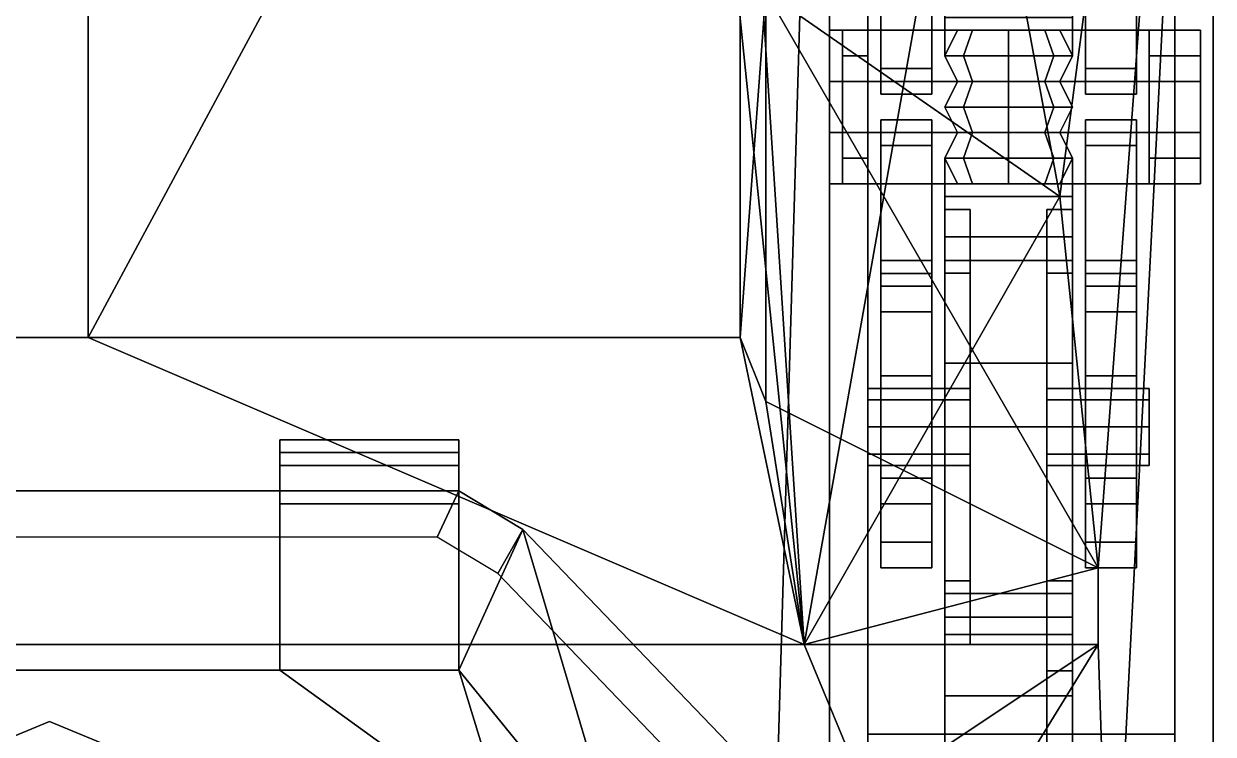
# Model space of a CAD drawing. Header units: millimetres. Extents: x -0.9 to 1.2, y -2.1 to 13.
# Drawn here: x 0 to 0.93, y 0.46 to 1.015 of the extents above; entities that cross this region are included whole.
import ezdxf

# ---------------------------------------------------------------- set-up
doc = ezdxf.new("R2010")
doc.units = ezdxf.units.MM
for name, color, linetype in [('back_35', 2, 'Continuous'), ('back_h39', 2, 'Continuous'), ('fenders', 6, 'Continuous'), ('suspension', 5, 'Continuous'), ('tracks', 3, 'Continuous'), ('turret', 2, 'Continuous'), ('wheels', 2, 'Continuous')]:
    doc.layers.add(name, color=color, linetype=linetype)

msp = doc.modelspace()

# ---------------------------------------------------------------- linework, layer by layer
for points in [[(0.63, 1.81, 0.35), (0.53, -1.58, 0.35), (-0.53, -1.58, 0.35), (-0.63, 1.81, 0.35)], [(0.53, -1.58, 0.35), (0.63, 1.81, 0.35), (0.63, 1.81, 0.35), (0.63, -1.58, 0.35)], [(0.63, -1.66, 0.89), (0.63, -1.58, 0.35), (0.63, 1.81, 0.35), (0.63, 1.77, 0.89)], [(-0.05, 0.77, 1.34), (-0.6, 0.53, 1.34), (0.61, 0.53, 1.34), (0.05, 0.77, 1.34)], [(0.84, 0.59, 0.89), (0.61, 0.53, 1.34), (0.84, 0.53, 0.89), (0.84, 0.59, 0.89)], [(0.61, 0.53, 1.34), (-0.6, 0.53, 1.34), (-0.64, 0.44, 1.34), (0.66, 0.41, 1.34)], [(0.84, 0.53, 0.89), (0.61, 0.53, 1.34), (0.66, 0.41, 1.34), (0.84, 0.53, 0.89)], [(0.84, 0.53, 0.89), (0.66, 0.41, 1.34), (0.68, 0.27, 1.34), (0.84, 0.53, 0.89)], [(0.84, 0.53, 0.89), (0.68, 0.27, 1.34), (0.85, 0.23, 0.89), (0.84, 0.53, 0.89)]]:
    msp.add_3dface(points)
at = {"layer": 'back_35'}
for points in [[(0.5, 1.60556, 1.12), (0.61, 0.53, 1.34), (0.61, 0.53, 1.34), (0.54, 1.61741, 1.1)], [(0.61, 0.53, 1.34), (0.74, 1.26, 0.89), (0.54, 1.61741, 1.1)], [(0.05, 1.57, 1.18), (0.05, 0.77, 1.34), (0.05, 0.77, 1.34), (0.5, 1.60556, 1.12)], [(0.05, 0.77, 1.34), (0.61, 0.53, 1.34), (0.61, 0.53, 1.34), (0.5, 1.60556, 1.12)], [(-0.05, 1.57, 1.18), (-0.05, 0.77, 1.34), (0.05, 0.77, 1.34), (0.05, 1.57, 1.18)], [(0.61, 0.53, 1.34), (0.81, 0.88, 0.89), (0.74, 1.26, 0.89)], [(0.61, 0.53, 1.34), (0.84, 0.59, 0.89), (0.81, 0.88, 0.89)]]:
    msp.add_3dface(points, dxfattribs=at)
at = {"layer": 'back_h39', "extrusion": (-1, 0, 0)}
msp.add_line((0.05, 0.77, 1.34), (-0.05, 0.77, 1.34), dxfattribs=at)
at = {"layer": 'back_h39'}
for points in [[(-0.56, 1.6, 1.28), (-0.56, 0.77, 1.34), (0.56, 0.77, 1.34), (0.56, 1.6, 1.28)], [(0.58, 1.04, 1.26), (0.56, 1.6, 1.28), (0.56, 0.77, 1.34)], [(0.74, 1.26, 0.89), (0.58, 1.04, 1.26), (0.81, 0.88, 0.89)], [(0.58, 0.72, 1.34), (0.58, 1.04, 1.26), (0.56, 0.77, 1.34)], [(0.58, 0.72, 1.34), (0.84, 0.59, 0.89), (0.58, 1.04, 1.26)], [(0.58, 1.04, 1.26), (0.84, 0.59, 0.89), (0.81, 0.88, 0.89)], [(0.61, 0.53, 1.34), (0.56, 0.77, 1.34), (0.05, 0.77, 1.34)], [(0.61, 0.53, 1.34), (0.58, 0.72, 1.34), (0.56, 0.77, 1.34)], [(0.61, 0.53, 1.34), (0.84, 0.59, 0.89), (0.58, 0.72, 1.34)]]:
    msp.add_3dface(points, dxfattribs=at)
at = {"layer": 'fenders'}
for points in [[(0.93, 1.79, 0.89), (0.93, 1.79, 0.89), (0.74, 1.26, 0.89), (0.81, 0.88, 0.89)], [(0.93, 1.79, 0.89), (0.93, 1.79, 0.89), (0.81, 0.88, 0.89), (0.84, 0.59, 0.89)], [(0.85, 0.23, 0.89), (0.93, 1.79, 0.89), (0.84, 0.59, 0.89), (0.84, 0.53, 0.89)], [(0.93, -1.83, 0.89), (0.93, 1.79, 0.89), (0.85, 0.23, 0.89), (0.85, 0.06, 0.89)], [(0.93, -1.79, 0.84), (0.93, 1.78, 0.84), (0.93, 1.79, 0.89), (0.93, -1.83, 0.89)]]:
    msp.add_3dface(points, dxfattribs=at)
at = {"layer": 'suspension'}
for points in [[(0.67, 1.17, 0.26), (0.67, 1.17, 0.16), (0.67, 0.96, 0.32), (0.67, 1.07, 0.36)], [(0.67, 1.17, 0.16), (0.67, 0.98, 0.16), (0.67, 0.96, 0.27), (0.67, 0.96, 0.32)], [(0.71, 1.17, 0.16), (0.71, 0.98, 0.16), (0.67, 0.98, 0.16), (0.67, 1.17, 0.16)], [(0.71, 0.96, 0.32), (0.71, 1.17, 0.16), (0.71, 1.17, 0.26), (0.71, 1.07, 0.36)], [(0.71, 0.96, 0.27), (0.71, 0.98, 0.16), (0.71, 1.17, 0.16), (0.71, 0.96, 0.32)], [(0.83, 1.17, 0.16), (0.83, 0.98, 0.16), (0.83, 0.96, 0.27), (0.83, 0.96, 0.32)], [(0.83, 1.17, 0.26), (0.83, 1.17, 0.16), (0.83, 0.96, 0.32), (0.83, 1.07, 0.36)], [(0.87, 1.17, 0.16), (0.87, 0.98, 0.16), (0.83, 0.98, 0.16), (0.83, 1.17, 0.16)], [(0.87, 0.96, 0.27), (0.87, 0.98, 0.16), (0.87, 1.17, 0.16), (0.87, 0.96, 0.32)], [(0.87, 0.96, 0.32), (0.87, 1.17, 0.16), (0.87, 1.17, 0.26), (0.87, 1.07, 0.36)], [(0.67, 1.07, 0.36), (0.67, 0.96, 0.32), (0.71, 0.96, 0.32), (0.71, 1.07, 0.36)], [(0.83, 1.07, 0.36), (0.83, 0.96, 0.32), (0.87, 0.96, 0.32), (0.87, 1.07, 0.36)], [(0.82, 1.02, 0.46), (0.82, 1.01, 0.46), (0.72, 1.01, 0.46), (0.72, 1.02, 0.46)], [(0.72, 1.02, 0.61), (0.72, 1.01, 0.61), (0.82, 1.01, 0.61), (0.82, 1.02, 0.61)], [(0.72, 1.01, 0.46), (0.72, 1.01, 0.61), (0.72, 1.02, 0.61), (0.72, 1.02, 0.46)], [(0.82, 1.02, 0.61), (0.82, 1.01, 0.61), (0.82, 1.01, 0.46), (0.82, 1.02, 0.46)], [(0.92, 1.01, 0.44), (0.92, 1.01, 0.36), (0.63, 1.01, 0.36), (0.63, 1.01, 0.44)], [(0.63, 0.89, 0.36), (0.63, 1.01, 0.36), (0.92, 1.01, 0.36), (0.92, 0.89, 0.36)], [(0.92, 0.97, 0.45), (0.92, 1.01, 0.44), (0.63, 1.01, 0.44), (0.63, 0.97, 0.45)], [(0.64, 1.01, 0.36), (0.64, 1.01, 0.26), (0.64, 0.89, 0.26), (0.64, 0.89, 0.36)], [(0.64, 1.01, 0.26), (0.64, 0.99, 0.23), (0.64, 0.91, 0.23), (0.64, 0.89, 0.26)], [(0.66, 1.01, 0.36), (0.66, 1.01, 0.26), (0.64, 1.01, 0.26), (0.64, 1.01, 0.36)], [(0.66, 1.01, 0.26), (0.66, 0.99, 0.23), (0.64, 0.99, 0.23), (0.64, 1.01, 0.26)], [(0.66, 0.89, 0.26), (0.66, 1.01, 0.26), (0.66, 1.01, 0.36), (0.66, 0.89, 0.36)], [(0.66, 0.91, 0.23), (0.66, 0.99, 0.23), (0.66, 1.01, 0.26), (0.66, 0.89, 0.26)], [(0.82, 1.01, 0.46), (0.82, 1.01, 0.61), (0.72, 1.01, 0.61), (0.72, 1.01, 0.46)], [(0.72, 0.99, 0.53), (0.73464, 0.99, 0.56536), (0.74172, 1.01, 0.55828), (0.73, 1.01, 0.53)], [(0.73464, 0.99, 0.49464), (0.72, 0.99, 0.53), (0.73, 1.01, 0.53), (0.74172, 1.01, 0.50172)], [(0.73464, 0.99, 0.56536), (0.77, 0.99, 0.58), (0.77, 1.01, 0.57), (0.74172, 1.01, 0.55828)], [(0.77, 0.99, 0.48), (0.73464, 0.99, 0.49464), (0.74172, 1.01, 0.50172), (0.77, 1.01, 0.49)], [(0.77, 0.99, 0.58), (0.80536, 0.99, 0.56536), (0.79828, 1.01, 0.55828), (0.77, 1.01, 0.57)], [(0.80536, 0.99, 0.49464), (0.77, 0.99, 0.48), (0.77, 1.01, 0.49), (0.79828, 1.01, 0.50172)], [(0.80536, 0.99, 0.56536), (0.82, 0.99, 0.53), (0.81, 1.01, 0.53), (0.79828, 1.01, 0.55828)], [(0.82, 0.99, 0.53), (0.80536, 0.99, 0.49464), (0.79828, 1.01, 0.50172), (0.81, 1.01, 0.53)], [(0.88, 1.01, 0.26), (0.88, 0.99, 0.23), (0.88, 0.91, 0.23), (0.88, 0.89, 0.26)], [(0.92, 1.01, 0.26), (0.92, 0.99, 0.23), (0.88, 0.99, 0.23), (0.88, 1.01, 0.26)], [(0.88, 1.01, 0.36), (0.88, 1.01, 0.26), (0.88, 0.89, 0.26), (0.88, 0.89, 0.36)], [(0.92, 1.01, 0.36), (0.92, 1.01, 0.26), (0.88, 1.01, 0.26), (0.88, 1.01, 0.36)], [(0.92, 0.89, 0.36), (0.92, 1.01, 0.36), (0.92, 1.01, 0.44), (0.92, 0.89, 0.44)], [(0.92, 0.91, 0.23), (0.92, 0.99, 0.23), (0.92, 1.01, 0.26), (0.92, 0.89, 0.26)], [(0.92, 0.89, 0.26), (0.92, 1.01, 0.26), (0.92, 1.01, 0.36), (0.92, 0.89, 0.36)], [(0.92, 0.89, 0.44), (0.92, 1.01, 0.44), (0.92, 0.97, 0.45), (0.92, 0.93, 0.45)], [(0.64, 0.99, 0.23), (0.64, 0.97, 0.22), (0.64, 0.93, 0.22), (0.64, 0.91, 0.23)], [(0.66, 0.99, 0.23), (0.66, 0.97, 0.22), (0.64, 0.97, 0.22), (0.64, 0.99, 0.23)], [(0.66, 0.93, 0.22), (0.66, 0.97, 0.22), (0.66, 0.99, 0.23), (0.66, 0.91, 0.23)], [(0.72, 0.99, 0.53), (0.73464, 0.99, 0.49464), (0.74172, 0.97, 0.50172), (0.73, 0.97, 0.53)], [(0.73464, 0.99, 0.56536), (0.72, 0.99, 0.53), (0.73, 0.97, 0.53), (0.74172, 0.97, 0.55828)], [(0.73464, 0.99, 0.49464), (0.77, 0.99, 0.48), (0.77, 0.97, 0.49), (0.74172, 0.97, 0.50172)], [(0.77, 0.99, 0.58), (0.73464, 0.99, 0.56536), (0.74172, 0.97, 0.55828), (0.77, 0.97, 0.57)], [(0.77, 0.99, 0.48), (0.80536, 0.99, 0.49464), (0.79828, 0.97, 0.50172), (0.77, 0.97, 0.49)], [(0.80536, 0.99, 0.56536), (0.77, 0.99, 0.58), (0.77, 0.97, 0.57), (0.79828, 0.97, 0.55828)], [(0.80536, 0.99, 0.49464), (0.82, 0.99, 0.53), (0.81, 0.97, 0.53), (0.79828, 0.97, 0.50172)], [(0.82, 0.99, 0.53), (0.80536, 0.99, 0.56536), (0.79828, 0.97, 0.55828), (0.81, 0.97, 0.53)], [(0.88, 0.99, 0.23), (0.88, 0.97, 0.22), (0.88, 0.93, 0.22), (0.88, 0.91, 0.23)], [(0.92, 0.99, 0.23), (0.92, 0.97, 0.22), (0.88, 0.97, 0.22), (0.88, 0.99, 0.23)], [(0.92, 0.93, 0.22), (0.92, 0.97, 0.22), (0.92, 0.99, 0.23), (0.92, 0.91, 0.23)], [(0.67, 0.96, 0.27), (0.67, 0.98, 0.16), (0.71, 0.98, 0.16), (0.71, 0.96, 0.27)], [(0.83, 0.96, 0.27), (0.83, 0.98, 0.16), (0.87, 0.98, 0.16), (0.87, 0.96, 0.27)], [(0.92, 0.93, 0.45), (0.92, 0.97, 0.45), (0.63, 0.97, 0.45), (0.63, 0.93, 0.45)], [(0.64, 0.93, 0.22), (0.64, 0.97, 0.22), (0.66, 0.97, 0.22), (0.66, 0.93, 0.22)], [(0.72, 0.95, 0.53), (0.73464, 0.95, 0.56536), (0.74172, 0.97, 0.55828), (0.73, 0.97, 0.53)], [(0.73464, 0.95, 0.49464), (0.72, 0.95, 0.53), (0.73, 0.97, 0.53), (0.74172, 0.97, 0.50172)], [(0.73464, 0.95, 0.56536), (0.77, 0.95, 0.58), (0.77, 0.97, 0.57), (0.74172, 0.97, 0.55828)], [(0.77, 0.95, 0.48), (0.73464, 0.95, 0.49464), (0.74172, 0.97, 0.50172), (0.77, 0.97, 0.49)], [(0.77, 0.95, 0.58), (0.80536, 0.95, 0.56536), (0.79828, 0.97, 0.55828), (0.77, 0.97, 0.57)], [(0.80536, 0.95, 0.49464), (0.77, 0.95, 0.48), (0.77, 0.97, 0.49), (0.79828, 0.97, 0.50172)], [(0.80536, 0.95, 0.56536), (0.82, 0.95, 0.53), (0.81, 0.97, 0.53), (0.79828, 0.97, 0.55828)], [(0.82, 0.95, 0.53), (0.80536, 0.95, 0.49464), (0.79828, 0.97, 0.50172), (0.81, 0.97, 0.53)], [(0.88, 0.93, 0.22), (0.88, 0.97, 0.22), (0.92, 0.97, 0.22), (0.92, 0.93, 0.22)], [(0.67, 0.96, 0.32), (0.67, 0.96, 0.27), (0.71, 0.96, 0.27), (0.71, 0.96, 0.32)], [(0.83, 0.96, 0.32), (0.83, 0.96, 0.27), (0.87, 0.96, 0.27), (0.87, 0.96, 0.32)], [(0.72, 0.95, 0.53), (0.73464, 0.95, 0.49464), (0.74172, 0.93, 0.50172), (0.73, 0.93, 0.53)], [(0.73464, 0.95, 0.56536), (0.72, 0.95, 0.53), (0.73, 0.93, 0.53), (0.74172, 0.93, 0.55828)], [(0.73464, 0.95, 0.49464), (0.77, 0.95, 0.48), (0.77, 0.93, 0.49), (0.74172, 0.93, 0.50172)], [(0.77, 0.95, 0.58), (0.73464, 0.95, 0.56536), (0.74172, 0.93, 0.55828), (0.77, 0.93, 0.57)], [(0.77, 0.95, 0.48), (0.80536, 0.95, 0.49464), (0.79828, 0.93, 0.50172), (0.77, 0.93, 0.49)], [(0.80536, 0.95, 0.56536), (0.77, 0.95, 0.58), (0.77, 0.93, 0.57), (0.79828, 0.93, 0.55828)], [(0.80536, 0.95, 0.49464), (0.82, 0.95, 0.53), (0.81, 0.93, 0.53), (0.79828, 0.93, 0.50172)], [(0.82, 0.95, 0.53), (0.80536, 0.95, 0.56536), (0.79828, 0.93, 0.55828), (0.81, 0.93, 0.53)], [(0.71, 0.94, 0.27), (0.71, 0.92, 0.16), (0.67, 0.92, 0.16), (0.67, 0.94, 0.27)], [(0.67, 0.94, 0.27), (0.67, 0.92, 0.16), (0.67, 0.73, 0.16), (0.67, 0.94, 0.32)], [(0.67, 0.94, 0.32), (0.67, 0.73, 0.16), (0.67, 0.73, 0.26), (0.67, 0.83, 0.36)], [(0.71, 0.83, 0.36), (0.71, 0.94, 0.32), (0.67, 0.94, 0.32), (0.67, 0.83, 0.36)], [(0.71, 0.94, 0.32), (0.71, 0.94, 0.27), (0.67, 0.94, 0.27), (0.67, 0.94, 0.32)], [(0.71, 0.73, 0.16), (0.71, 0.92, 0.16), (0.71, 0.94, 0.27), (0.71, 0.94, 0.32)], [(0.71, 0.73, 0.26), (0.71, 0.73, 0.16), (0.71, 0.94, 0.32), (0.71, 0.83, 0.36)], [(0.83, 0.94, 0.32), (0.83, 0.73, 0.16), (0.83, 0.73, 0.26), (0.83, 0.83, 0.36)], [(0.83, 0.94, 0.27), (0.83, 0.92, 0.16), (0.83, 0.73, 0.16), (0.83, 0.94, 0.32)], [(0.87, 0.94, 0.27), (0.87, 0.92, 0.16), (0.83, 0.92, 0.16), (0.83, 0.94, 0.27)], [(0.87, 0.83, 0.36), (0.87, 0.94, 0.32), (0.83, 0.94, 0.32), (0.83, 0.83, 0.36)], [(0.87, 0.94, 0.32), (0.87, 0.94, 0.27), (0.83, 0.94, 0.27), (0.83, 0.94, 0.32)], [(0.87, 0.73, 0.26), (0.87, 0.73, 0.16), (0.87, 0.94, 0.32), (0.87, 0.83, 0.36)], [(0.87, 0.73, 0.16), (0.87, 0.92, 0.16), (0.87, 0.94, 0.27), (0.87, 0.94, 0.32)], [(0.63, 0.93, 0.45), (0.63, 0.89, 0.44), (0.92, 0.89, 0.44), (0.92, 0.93, 0.45)], [(0.64, 0.91, 0.23), (0.64, 0.93, 0.22), (0.66, 0.93, 0.22), (0.66, 0.91, 0.23)], [(0.72, 0.91, 0.53), (0.73464, 0.91, 0.56536), (0.74172, 0.93, 0.55828), (0.73, 0.93, 0.53)], [(0.73464, 0.91, 0.49464), (0.72, 0.91, 0.53), (0.73, 0.93, 0.53), (0.74172, 0.93, 0.50172)], [(0.73464, 0.91, 0.56536), (0.77, 0.91, 0.58), (0.77, 0.93, 0.57), (0.74172, 0.93, 0.55828)], [(0.77, 0.91, 0.48), (0.73464, 0.91, 0.49464), (0.74172, 0.93, 0.50172), (0.77, 0.93, 0.49)], [(0.77, 0.91, 0.58), (0.80536, 0.91, 0.56536), (0.79828, 0.93, 0.55828), (0.77, 0.93, 0.57)], [(0.80536, 0.91, 0.49464), (0.77, 0.91, 0.48), (0.77, 0.93, 0.49), (0.79828, 0.93, 0.50172)], [(0.80536, 0.91, 0.56536), (0.82, 0.91, 0.53), (0.81, 0.93, 0.53), (0.79828, 0.93, 0.55828)], [(0.82, 0.91, 0.53), (0.80536, 0.91, 0.49464), (0.79828, 0.93, 0.50172), (0.81, 0.93, 0.53)], [(0.88, 0.91, 0.23), (0.88, 0.93, 0.22), (0.92, 0.93, 0.22), (0.92, 0.91, 0.23)], [(0.67, 0.73, 0.16), (0.67, 0.92, 0.16), (0.71, 0.92, 0.16), (0.71, 0.73, 0.16)], [(0.83, 0.73, 0.16), (0.83, 0.92, 0.16), (0.87, 0.92, 0.16), (0.87, 0.73, 0.16)], [(0.64, 0.89, 0.26), (0.64, 0.91, 0.23), (0.66, 0.91, 0.23), (0.66, 0.89, 0.26)], [(0.72, 0.91, 0.53), (0.73464, 0.91, 0.49464), (0.74172, 0.89, 0.50172), (0.73, 0.89, 0.53)], [(0.73464, 0.91, 0.56536), (0.72, 0.91, 0.53), (0.73, 0.89, 0.53), (0.74172, 0.89, 0.55828)], [(0.73464, 0.91, 0.49464), (0.77, 0.91, 0.48), (0.77, 0.89, 0.49), (0.74172, 0.89, 0.50172)], [(0.77, 0.91, 0.58), (0.73464, 0.91, 0.56536), (0.74172, 0.89, 0.55828), (0.77, 0.89, 0.57)], [(0.77, 0.91, 0.48), (0.80536, 0.91, 0.49464), (0.79828, 0.89, 0.50172), (0.77, 0.89, 0.49)], [(0.80536, 0.91, 0.56536), (0.77, 0.91, 0.58), (0.77, 0.89, 0.57), (0.79828, 0.89, 0.55828)], [(0.80536, 0.91, 0.49464), (0.82, 0.91, 0.53), (0.81, 0.89, 0.53), (0.79828, 0.89, 0.50172)], [(0.82, 0.91, 0.53), (0.80536, 0.91, 0.56536), (0.79828, 0.89, 0.55828), (0.81, 0.89, 0.53)], [(0.88, 0.89, 0.26), (0.88, 0.91, 0.23), (0.92, 0.91, 0.23), (0.92, 0.89, 0.26)], [(0.63, 0.89, 0.44), (0.63, 0.89, 0.36), (0.92, 0.89, 0.36), (0.92, 0.89, 0.44)], [(0.64, 0.89, 0.36), (0.64, 0.89, 0.26), (0.66, 0.89, 0.26), (0.66, 0.89, 0.36)], [(0.82, 0.88, 0.61), (0.82, 0.89, 0.61), (0.72, 0.89, 0.61), (0.72, 0.88, 0.61)], [(0.72, 0.88, 0.46), (0.72, 0.89, 0.46), (0.82, 0.89, 0.46), (0.82, 0.88, 0.46)], [(0.72, 0.89, 0.61), (0.72, 0.89, 0.46), (0.72, 0.88, 0.46), (0.72, 0.88, 0.61)], [(0.82, 0.89, 0.61), (0.82, 0.89, 0.46), (0.72, 0.89, 0.46), (0.72, 0.89, 0.61)], [(0.82, 0.88, 0.46), (0.82, 0.89, 0.46), (0.82, 0.89, 0.61), (0.82, 0.88, 0.61)], [(0.88, 0.89, 0.36), (0.88, 0.89, 0.26), (0.92, 0.89, 0.26), (0.92, 0.89, 0.36)], [(0.72, 0.75, 0.47), (0.72, 0.88, 0.47), (0.82, 0.88, 0.47), (0.82, 0.75, 0.47)], [(0.72, 0.83, 0.49), (0.72, 0.88, 0.49), (0.72, 0.88, 0.47), (0.72, 0.75, 0.47)], [(0.82, 0.83, 0.49), (0.82, 0.88, 0.49), (0.72, 0.88, 0.49), (0.72, 0.83, 0.49)], [(0.72, 0.83, 0.57), (0.72, 0.88, 0.57), (0.82, 0.88, 0.57), (0.82, 0.83, 0.57)], [(0.82, 0.75, 0.59), (0.82, 0.88, 0.59), (0.72, 0.88, 0.59), (0.72, 0.75, 0.59)], [(0.72, 0.75, 0.59), (0.72, 0.88, 0.59), (0.72, 0.88, 0.57), (0.72, 0.83, 0.57)], [(0.72, 0.88, 0.61), (0.72, 0.88, 0.46), (0.82, 0.88, 0.46), (0.82, 0.88, 0.61)], [(0.82, 0.88, 0.47), (0.82, 0.88, 0.49), (0.82, 0.83, 0.49), (0.82, 0.75, 0.47)], [(0.82, 0.88, 0.57), (0.82, 0.88, 0.59), (0.82, 0.75, 0.59), (0.82, 0.83, 0.57)], [(0.67, 0.81, 0.4), (0.67, 0.59, 0.26), (0.67, 0.66, 0.42), (0.67, 0.83, 0.49)], [(0.71, 0.83, 0.49), (0.71, 0.81, 0.4), (0.67, 0.81, 0.4), (0.67, 0.83, 0.49)], [(0.71, 0.81, 0.38), (0.71, 0.83, 0.36), (0.67, 0.83, 0.36), (0.67, 0.81, 0.38)], [(0.67, 0.83, 0.36), (0.67, 0.73, 0.26), (0.67, 0.7, 0.28), (0.67, 0.81, 0.38)], [(0.67, 0.83, 0.49), (0.67, 0.66, 0.42), (0.67, 0.74, 0.53), (0.67, 0.82, 0.52)], [(0.71, 0.82, 0.52), (0.71, 0.83, 0.49), (0.67, 0.83, 0.49), (0.67, 0.82, 0.52)], [(0.71, 0.83, 0.57), (0.71, 0.82, 0.55), (0.67, 0.82, 0.55), (0.67, 0.83, 0.57)], [(0.67, 0.82, 0.55), (0.67, 0.79, 0.58), (0.67, 0.79, 0.62), (0.67, 0.83, 0.57)], [(0.67, 0.83, 0.57), (0.67, 0.79, 0.62), (0.67, 0.79, 0.62), (0.67, 0.83, 0.62)], [(0.67, 0.83, 0.62), (0.67, 0.79, 0.62), (0.71, 0.79, 0.62), (0.71, 0.83, 0.62)], [(0.71, 0.83, 0.62), (0.71, 0.83, 0.57), (0.67, 0.83, 0.57), (0.67, 0.83, 0.62)], [(0.71, 0.66, 0.42), (0.71, 0.59, 0.26), (0.71, 0.81, 0.4), (0.71, 0.83, 0.49)], [(0.71, 0.7, 0.28), (0.71, 0.73, 0.26), (0.71, 0.83, 0.36), (0.71, 0.81, 0.38)], [(0.71, 0.74, 0.53), (0.71, 0.66, 0.42), (0.71, 0.83, 0.49), (0.71, 0.82, 0.52)], [(0.71, 0.79, 0.62), (0.71, 0.79, 0.58), (0.71, 0.82, 0.55), (0.71, 0.83, 0.57)], [(0.71, 0.79, 0.62), (0.71, 0.79, 0.62), (0.71, 0.83, 0.57), (0.71, 0.83, 0.62)], [(0.72, 0.83, 0.49), (0.72, 0.83, 0.57), (0.82, 0.83, 0.57), (0.82, 0.83, 0.49)], [(0.72, 0.75, 0.47), (0.72, 0.75, 0.59), (0.72, 0.83, 0.57), (0.72, 0.83, 0.49)], [(0.82, 0.83, 0.57), (0.82, 0.75, 0.59), (0.82, 0.75, 0.47), (0.82, 0.83, 0.49)], [(0.87, 0.83, 0.49), (0.87, 0.81, 0.4), (0.83, 0.81, 0.4), (0.83, 0.83, 0.49)], [(0.83, 0.81, 0.4), (0.83, 0.59, 0.26), (0.83, 0.66, 0.42), (0.83, 0.83, 0.49)], [(0.83, 0.83, 0.36), (0.83, 0.73, 0.26), (0.83, 0.7, 0.28), (0.83, 0.81, 0.38)], [(0.87, 0.81, 0.38), (0.87, 0.83, 0.36), (0.83, 0.83, 0.36), (0.83, 0.81, 0.38)], [(0.87, 0.83, 0.62), (0.87, 0.83, 0.57), (0.83, 0.83, 0.57), (0.83, 0.83, 0.62)], [(0.83, 0.83, 0.62), (0.83, 0.79, 0.62), (0.87, 0.79, 0.62), (0.87, 0.83, 0.62)], [(0.83, 0.83, 0.57), (0.83, 0.79, 0.62), (0.83, 0.79, 0.62), (0.83, 0.83, 0.62)], [(0.83, 0.82, 0.55), (0.83, 0.79, 0.58), (0.83, 0.79, 0.62), (0.83, 0.83, 0.57)], [(0.87, 0.83, 0.57), (0.87, 0.82, 0.55), (0.83, 0.82, 0.55), (0.83, 0.83, 0.57)], [(0.87, 0.82, 0.52), (0.87, 0.83, 0.49), (0.83, 0.83, 0.49), (0.83, 0.82, 0.52)], [(0.83, 0.83, 0.49), (0.83, 0.66, 0.42), (0.83, 0.74, 0.53), (0.83, 0.82, 0.52)], [(0.87, 0.66, 0.42), (0.87, 0.59, 0.26), (0.87, 0.81, 0.4), (0.87, 0.83, 0.49)], [(0.87, 0.7, 0.28), (0.87, 0.73, 0.26), (0.87, 0.83, 0.36), (0.87, 0.81, 0.38)], [(0.87, 0.79, 0.62), (0.87, 0.79, 0.62), (0.87, 0.83, 0.57), (0.87, 0.83, 0.62)], [(0.87, 0.79, 0.62), (0.87, 0.79, 0.58), (0.87, 0.82, 0.55), (0.87, 0.83, 0.57)], [(0.87, 0.74, 0.53), (0.87, 0.66, 0.42), (0.87, 0.83, 0.49), (0.87, 0.82, 0.52)], [(0.67, 0.82, 0.52), (0.67, 0.74, 0.53), (0.67, 0.79, 0.58), (0.67, 0.82, 0.55)], [(0.71, 0.82, 0.55), (0.71, 0.82, 0.52), (0.67, 0.82, 0.52), (0.67, 0.82, 0.55)], [(0.71, 0.79, 0.58), (0.71, 0.74, 0.53), (0.71, 0.82, 0.52), (0.71, 0.82, 0.55)], [(0.87, 0.82, 0.55), (0.87, 0.82, 0.52), (0.83, 0.82, 0.52), (0.83, 0.82, 0.55)], [(0.83, 0.82, 0.52), (0.83, 0.74, 0.53), (0.83, 0.79, 0.58), (0.83, 0.82, 0.55)], [(0.87, 0.79, 0.58), (0.87, 0.74, 0.53), (0.87, 0.82, 0.52), (0.87, 0.82, 0.55)], [(0.71, 0.81, 0.4), (0.71, 0.81, 0.38), (0.67, 0.81, 0.38), (0.67, 0.81, 0.4)], [(0.67, 0.81, 0.38), (0.67, 0.7, 0.28), (0.67, 0.59, 0.26), (0.67, 0.81, 0.4)], [(0.71, 0.59, 0.26), (0.71, 0.7, 0.28), (0.71, 0.81, 0.38), (0.71, 0.81, 0.4)], [(0.83, 0.81, 0.38), (0.83, 0.7, 0.28), (0.83, 0.59, 0.26), (0.83, 0.81, 0.4)], [(0.87, 0.81, 0.4), (0.87, 0.81, 0.38), (0.83, 0.81, 0.38), (0.83, 0.81, 0.4)], [(0.87, 0.59, 0.26), (0.87, 0.7, 0.28), (0.87, 0.81, 0.38), (0.87, 0.81, 0.4)], [(0.67, 0.79, 0.58), (0.67, 0.74, 0.53), (0.71, 0.74, 0.53), (0.71, 0.79, 0.58)], [(0.67, 0.79, 0.62), (0.67, 0.79, 0.58), (0.71, 0.79, 0.58), (0.71, 0.79, 0.62)], [(0.83, 0.79, 0.62), (0.83, 0.79, 0.58), (0.87, 0.79, 0.58), (0.87, 0.79, 0.62)], [(0.83, 0.79, 0.58), (0.83, 0.74, 0.53), (0.87, 0.74, 0.53), (0.87, 0.79, 0.58)], [(0.82, 0.75, 0.47), (0.82, 0.75, 0.59), (0.72, 0.75, 0.59), (0.72, 0.75, 0.47)], [(0.67, 0.74, 0.53), (0.67, 0.66, 0.42), (0.71, 0.66, 0.42), (0.71, 0.74, 0.53)], [(0.83, 0.74, 0.53), (0.83, 0.66, 0.42), (0.87, 0.66, 0.42), (0.87, 0.74, 0.53)], [(0.71, 0.73, 0.16), (0.71, 0.73, 0.26), (0.67, 0.73, 0.26), (0.67, 0.73, 0.16)], [(0.67, 0.7, 0.28), (0.67, 0.73, 0.26), (0.71, 0.73, 0.26), (0.71, 0.7, 0.28)], [(0.87, 0.73, 0.16), (0.87, 0.73, 0.26), (0.83, 0.73, 0.26), (0.83, 0.73, 0.16)], [(0.83, 0.7, 0.28), (0.83, 0.73, 0.26), (0.87, 0.73, 0.26), (0.87, 0.7, 0.28)], [(0.67, 0.67, 0.26), (0.67, 0.7, 0.28), (0.71, 0.7, 0.28), (0.71, 0.67, 0.26)], [(0.67, 0.59, 0.26), (0.67, 0.7, 0.28), (0.67, 0.7, 0.28), (0.67, 0.67, 0.26)], [(0.71, 0.67, 0.26), (0.71, 0.7, 0.28), (0.71, 0.59, 0.26)], [(0.83, 0.59, 0.26), (0.83, 0.7, 0.28), (0.83, 0.7, 0.28), (0.83, 0.67, 0.26)], [(0.83, 0.67, 0.26), (0.83, 0.7, 0.28), (0.87, 0.7, 0.28), (0.87, 0.67, 0.26)], [(0.87, 0.67, 0.26), (0.87, 0.7, 0.28), (0.87, 0.59, 0.26)], [(0.67, 0.67, 0.15), (0.67, 0.67, 0.26), (0.71, 0.67, 0.26), (0.71, 0.67, 0.15)], [(0.67, 0.67, 0.26), (0.67, 0.67, 0.15), (0.67, 0.59, 0.22), (0.67, 0.59, 0.26)], [(0.67, 0.67, 0.15), (0.67, 0.64, 0.16), (0.67, 0.61, 0.18), (0.67, 0.59, 0.22)], [(0.67, 0.64, 0.16), (0.67, 0.67, 0.15), (0.71, 0.67, 0.15), (0.71, 0.64, 0.16)], [(0.71, 0.59, 0.26), (0.71, 0.59, 0.22), (0.71, 0.67, 0.15), (0.71, 0.67, 0.26)], [(0.71, 0.59, 0.22), (0.71, 0.61, 0.18), (0.71, 0.64, 0.16), (0.71, 0.67, 0.15)], [(0.83, 0.67, 0.15), (0.83, 0.64, 0.16), (0.83, 0.61, 0.18), (0.83, 0.59, 0.22)], [(0.83, 0.67, 0.26), (0.83, 0.67, 0.15), (0.83, 0.59, 0.22), (0.83, 0.59, 0.26)], [(0.83, 0.67, 0.15), (0.83, 0.67, 0.26), (0.87, 0.67, 0.26), (0.87, 0.67, 0.15)], [(0.83, 0.64, 0.16), (0.83, 0.67, 0.15), (0.87, 0.67, 0.15), (0.87, 0.64, 0.16)], [(0.87, 0.59, 0.22), (0.87, 0.61, 0.18), (0.87, 0.64, 0.16), (0.87, 0.67, 0.15)], [(0.87, 0.59, 0.26), (0.87, 0.59, 0.22), (0.87, 0.67, 0.15), (0.87, 0.67, 0.26)], [(0.67, 0.66, 0.42), (0.67, 0.59, 0.26), (0.71, 0.59, 0.26), (0.71, 0.66, 0.42)], [(0.83, 0.66, 0.42), (0.83, 0.59, 0.26), (0.87, 0.59, 0.26), (0.87, 0.66, 0.42)], [(0.67, 0.61, 0.18), (0.67, 0.64, 0.16), (0.71, 0.64, 0.16), (0.71, 0.61, 0.18)], [(0.83, 0.61, 0.18), (0.83, 0.64, 0.16), (0.87, 0.64, 0.16), (0.87, 0.61, 0.18)], [(0.67, 0.59, 0.22), (0.67, 0.61, 0.18), (0.71, 0.61, 0.18), (0.71, 0.59, 0.22)], [(0.83, 0.59, 0.22), (0.83, 0.61, 0.18), (0.87, 0.61, 0.18), (0.87, 0.59, 0.22)], [(0.67, 0.59, 0.26), (0.67, 0.59, 0.22), (0.71, 0.59, 0.22), (0.71, 0.59, 0.26)], [(0.83, 0.59, 0.26), (0.83, 0.59, 0.22), (0.87, 0.59, 0.22), (0.87, 0.59, 0.26)]]:
    msp.add_3dface(points, dxfattribs=at)
at = {"layer": 'tracks'}
for points in [[(0.66, 0.89, 0.8), (0.66, 1.87, 0.8), (0.66, 1.87, 0.76), (0.66, 0.89, 0.76)], [(0.66, 0.89, 0.76), (0.66, 1.87, 0.76), (0.9, 1.87, 0.76), (0.9, 0.89, 0.76)], [(0.9, 0.89, 0.8), (0.9, 1.87, 0.8), (0.66, 1.87, 0.8), (0.66, 0.89, 0.8)], [(0.9, 1.87, 0.76), (0.9, 1.87, 0.8), (0.9, 0.89, 0.8), (0.9, 0.89, 0.76)], [(0.66, 1.26), (0.66, -1.28), (0.66, -1.27, 0.03), (0.66, 1.26, 0.03)], [(0.9, 1.26), (0.9, -1.28), (0.66, -1.28), (0.66, 1.26)], [(0.66, 1.26, 0.03), (0.66, -1.27, 0.03), (0.9, -1.27, 0.03), (0.9, 1.26, 0.03)], [(0.9, -1.27, 0.03), (0.9, -1.28), (0.9, 1.26), (0.9, 1.26, 0.03)], [(0.66, 0.46, 0.82), (0.66, 0.89, 0.8), (0.66, 0.89, 0.76), (0.66, 0.46, 0.78)], [(0.9, 0.46, 0.82), (0.9, 0.89, 0.8), (0.66, 0.89, 0.8), (0.66, 0.46, 0.82)], [(0.66, 0.46, 0.78), (0.66, 0.89, 0.76), (0.9, 0.89, 0.76), (0.9, 0.46, 0.78)], [(0.9, 0.89, 0.76), (0.9, 0.89, 0.8), (0.9, 0.46, 0.82), (0.9, 0.46, 0.78)], [(0.9, -0.14, 0.82), (0.9, 0.46, 0.82), (0.66, 0.46, 0.82), (0.66, -0.14, 0.82)], [(0.66, -0.14, 0.82), (0.66, 0.46, 0.82), (0.66, 0.46, 0.78), (0.66, -0.14, 0.78)], [(0.66, -0.14, 0.78), (0.66, 0.46, 0.78), (0.9, 0.46, 0.78), (0.9, -0.14, 0.78)], [(0.9, 0.46, 0.78), (0.9, 0.46, 0.82), (0.9, -0.14, 0.82), (0.9, -0.14, 0.78)]]:
    msp.add_3dface(points, dxfattribs=at)
at = {"layer": 'turret'}
for points in [[(0.34, 0.69, 1.46), (0.34, 0.68, 1.43), (0.2, 0.68, 1.43), (0.2, 0.69, 1.46)], [(0.34, 0.69, 1.49), (0.34, 0.69, 1.46), (0.2, 0.69, 1.46), (0.2, 0.69, 1.49)], [(0.34, 0.67, 1.52), (0.34, 0.69, 1.49), (0.2, 0.69, 1.49), (0.2, 0.67, 1.52)], [(0.2, 0.67, 1.52), (0.2, 0.69, 1.49), (0.2, 0.69, 1.46), (0.2, 0.64, 1.54)], [(0.2, 0.64, 1.54), (0.2, 0.69, 1.46), (0.2, 0.68, 1.43), (0.2, 0.51, 1.59)], [(0.34, 0.51, 1.59), (0.34, 0.68, 1.43), (0.34, 0.69, 1.46), (0.34, 0.64, 1.54)], [(0.34, 0.64, 1.54), (0.34, 0.69, 1.46), (0.34, 0.69, 1.49), (0.34, 0.67, 1.52)], [(0.34, 0.68, 1.43), (0.34, 0.65, 1.4), (0.2, 0.65, 1.4), (0.2, 0.68, 1.43)], [(0.2, 0.51, 1.59), (0.2, 0.68, 1.43), (0.2, 0.65, 1.4), (0.2, 0.51, 1.59)], [(0.34, 0.51, 1.59), (0.34, 0.65, 1.4), (0.34, 0.68, 1.43), (0.34, 0.51, 1.59)], [(0.34, 0.64, 1.54), (0.34, 0.67, 1.52), (0.2, 0.67, 1.52), (0.2, 0.64, 1.54)], [(0.34, 0.65, 1.4), (0.323, 0.614, 1.37), (-0.285, 0.614, 1.37), (-0.3, 0.65, 1.4)], [(0.2, 0.51, 1.59), (0.2, 0.65, 1.4), (-0.16, 0.65, 1.4), (-0.16, 0.51, 1.59)], [(0.39, 0.62, 1.4), (0.3705, 0.5855, 1.37), (0.323, 0.614, 1.37), (0.34, 0.65, 1.4)], [(0.34, 0.51, 1.59), (0.39, 0.62, 1.4), (0.34, 0.65, 1.4), (0.34, 0.51, 1.59)], [(0.34, 0.51, 1.59), (0.34, 0.64, 1.54), (0.2, 0.64, 1.54), (0.2, 0.51, 1.59)], [(0.47, 0.35, 1.87), (0.39, 0.62, 1.4), (0.34, 0.51, 1.59), (0.47, 0.35, 1.87)], [(0.64, 0.36, 1.4), (0.608, 0.3385, 1.37), (0.3705, 0.5855, 1.37), (0.39, 0.62, 1.4)], [(0.47, 0.35, 1.87), (0.64, 0.36, 1.4), (0.39, 0.62, 1.4), (0.47, 0.35, 1.87)], [(0.38, 0.38, 1.87), (0.2, 0.51, 1.59), (-0.16, 0.51, 1.59), (-0.3, 0.38, 1.87)], [(0.38, 0.38, 1.87), (0.34, 0.51, 1.59), (0.2, 0.51, 1.59), (0.38, 0.38, 1.87)], [(0.38, 0.38, 1.87), (0.47, 0.35, 1.87), (0.34, 0.51, 1.59), (0.38, 0.38, 1.87)], [(0.02, 0.47, 1.34), (-0.36184, 0.31184, 1.34), (-0.36184, 0.31184, 1.37), (0.02, 0.47, 1.37)], [(0.40184, 0.31184, 1.34), (0.02, 0.47, 1.34), (0.02, 0.47, 1.37), (0.40184, 0.31184, 1.37)]]:
    msp.add_3dface(points, dxfattribs=at)
at = {"layer": 'wheels'}
for points in [[(0.72, 1.05151, 0.09151), (0.72, 0.99, 0.24), (0.72, 1.03, 0.24), (0.72, 1.07979, 0.11979)], [(0.72, 0.99, 0.24), (0.72, 1.05151, 0.38849), (0.72, 1.07979, 0.36021), (0.72, 1.03, 0.24)], [(0.82, 0.99, 0.24), (0.82, 1.05151, 0.09151), (0.82, 1.07979, 0.11979), (0.82, 1.03, 0.24)], [(0.82, 1.05151, 0.38849), (0.82, 0.99, 0.24), (0.82, 1.03, 0.24), (0.82, 1.07979, 0.36021)], [(0.82, 1.05151, 0.09151), (0.82, 0.99, 0.24), (0.72, 0.99, 0.24), (0.72, 1.05151, 0.09151)], [(0.82, 0.99, 0.24), (0.82, 1.05151, 0.38849), (0.72, 1.05151, 0.38849), (0.72, 0.99, 0.24)], [(0.82, 0.91, 0.24), (0.82, 0.84849, 0.09151), (0.72, 0.84849, 0.09151), (0.72, 0.91, 0.24)], [(0.72, 0.91, 0.24), (0.72, 0.84849, 0.09151), (0.72, 0.82021, 0.11979), (0.72, 0.87, 0.24)], [(0.82, 0.84849, 0.38849), (0.82, 0.91, 0.24), (0.72, 0.91, 0.24), (0.72, 0.84849, 0.38849)], [(0.72, 0.84849, 0.38849), (0.72, 0.91, 0.24), (0.72, 0.87, 0.24), (0.72, 0.82021, 0.36021)], [(0.82, 0.84849, 0.09151), (0.82, 0.91, 0.24), (0.82, 0.87, 0.24), (0.82, 0.82021, 0.11979)], [(0.82, 0.91, 0.24), (0.82, 0.84849, 0.38849), (0.82, 0.82021, 0.36021), (0.82, 0.87, 0.24)], [(0.74, 0.82021, 0.11979), (0.74, 0.87, 0.24), (0.72, 0.87, 0.24), (0.72, 0.82021, 0.11979)], [(0.74, 0.87, 0.24), (0.74, 0.82021, 0.36021), (0.72, 0.82021, 0.36021), (0.72, 0.87, 0.24)], [(0.74, 0.87, 0.24), (0.74, 0.82021, 0.11979), (0.74, 0.72121, 0.21879), (0.74, 0.73, 0.24)], [(0.74, 0.82021, 0.36021), (0.74, 0.87, 0.24), (0.74, 0.73, 0.24), (0.74, 0.72121, 0.26121)], [(0.8, 0.82021, 0.11979), (0.8, 0.87, 0.24), (0.8, 0.73, 0.24), (0.8, 0.72121, 0.21879)], [(0.8, 0.87, 0.24), (0.8, 0.82021, 0.11979), (0.82, 0.82021, 0.11979), (0.82, 0.87, 0.24)], [(0.8, 0.87, 0.24), (0.8, 0.82021, 0.36021), (0.8, 0.72121, 0.26121), (0.8, 0.73, 0.24)], [(0.8, 0.82021, 0.36021), (0.8, 0.87, 0.24), (0.82, 0.87, 0.24), (0.82, 0.82021, 0.36021)], [(0.82, 0.84849, 0.09151), (0.82, 0.7, 0.03), (0.72, 0.7, 0.03), (0.72, 0.84849, 0.09151)], [(0.72, 0.84849, 0.09151), (0.72, 0.7, 0.03), (0.72, 0.7, 0.07), (0.72, 0.82021, 0.11979)], [(0.82, 0.7, 0.45), (0.82, 0.84849, 0.38849), (0.72, 0.84849, 0.38849), (0.72, 0.7, 0.45)], [(0.72, 0.7, 0.45), (0.72, 0.84849, 0.38849), (0.72, 0.82021, 0.36021), (0.72, 0.7, 0.41)], [(0.82, 0.7, 0.03), (0.82, 0.84849, 0.09151), (0.82, 0.82021, 0.11979), (0.82, 0.7, 0.07)], [(0.82, 0.84849, 0.38849), (0.82, 0.7, 0.45), (0.82, 0.7, 0.41), (0.82, 0.82021, 0.36021)], [(0.74, 0.7, 0.07), (0.74, 0.82021, 0.11979), (0.72, 0.82021, 0.11979), (0.72, 0.7, 0.07)], [(0.74, 0.82021, 0.36021), (0.74, 0.7, 0.41), (0.72, 0.7, 0.41), (0.72, 0.82021, 0.36021)], [(0.74, 0.82021, 0.11979), (0.74, 0.7, 0.07), (0.74, 0.7, 0.21), (0.74, 0.72121, 0.21879)], [(0.74, 0.7, 0.41), (0.74, 0.82021, 0.36021), (0.74, 0.72121, 0.26121), (0.74, 0.7, 0.27)], [(0.8, 0.7, 0.07), (0.8, 0.82021, 0.11979), (0.8, 0.72121, 0.21879), (0.8, 0.7, 0.21)], [(0.8, 0.82021, 0.11979), (0.8, 0.7, 0.07), (0.82, 0.7, 0.07), (0.82, 0.82021, 0.11979)], [(0.8, 0.82021, 0.36021), (0.8, 0.7, 0.41), (0.8, 0.7, 0.27), (0.8, 0.72121, 0.26121)], [(0.8, 0.7, 0.41), (0.8, 0.82021, 0.36021), (0.82, 0.82021, 0.36021), (0.82, 0.7, 0.41)], [(0.74, 0.72121, 0.26121), (0.74, 0.73, 0.24), (0.66, 0.73, 0.24), (0.66, 0.72121, 0.26121)], [(0.74, 0.73, 0.24), (0.74, 0.72121, 0.21879), (0.66, 0.72121, 0.21879), (0.66, 0.73, 0.24)], [(0.66, 0.7, 0.27), (0.66, 0.72121, 0.26121), (0.66, 0.73, 0.24), (0.66, 0.67879, 0.26121)], [(0.66, 0.67879, 0.26121), (0.66, 0.73, 0.24), (0.66, 0.72121, 0.21879), (0.66, 0.67, 0.24)], [(0.8, 0.72121, 0.21879), (0.8, 0.73, 0.24), (0.88, 0.73, 0.24), (0.88, 0.72121, 0.21879)], [(0.8, 0.73, 0.24), (0.8, 0.72121, 0.26121), (0.88, 0.72121, 0.26121), (0.88, 0.73, 0.24)], [(0.88, 0.73, 0.24), (0.88, 0.67879, 0.21879), (0.88, 0.7, 0.21), (0.88, 0.72121, 0.21879)], [(0.88, 0.72121, 0.26121), (0.88, 0.67, 0.24), (0.88, 0.67879, 0.21879), (0.88, 0.73, 0.24)], [(0.74, 0.7, 0.27), (0.74, 0.72121, 0.26121), (0.66, 0.72121, 0.26121), (0.66, 0.7, 0.27)], [(0.74, 0.72121, 0.21879), (0.74, 0.7, 0.21), (0.66, 0.7, 0.21), (0.66, 0.72121, 0.21879)], [(0.66, 0.67, 0.24), (0.66, 0.72121, 0.21879), (0.66, 0.7, 0.21), (0.66, 0.67879, 0.21879)], [(0.8, 0.7, 0.21), (0.8, 0.72121, 0.21879), (0.88, 0.72121, 0.21879), (0.88, 0.7, 0.21)], [(0.8, 0.72121, 0.26121), (0.8, 0.7, 0.27), (0.88, 0.7, 0.27), (0.88, 0.72121, 0.26121)], [(0.88, 0.7, 0.27), (0.88, 0.67879, 0.26121), (0.88, 0.67, 0.24), (0.88, 0.72121, 0.26121)], [(0.74, 0.67879, 0.26121), (0.74, 0.7, 0.27), (0.66, 0.7, 0.27), (0.66, 0.67879, 0.26121)], [(0.74, 0.7, 0.21), (0.74, 0.67879, 0.21879), (0.66, 0.67879, 0.21879), (0.66, 0.7, 0.21)], [(0.74, 0.57979, 0.11979), (0.74, 0.7, 0.07), (0.72, 0.7, 0.07), (0.72, 0.57979, 0.11979)], [(0.82, 0.7, 0.03), (0.82, 0.55151, 0.09151), (0.72, 0.55151, 0.09151), (0.72, 0.7, 0.03)], [(0.72, 0.7, 0.03), (0.72, 0.55151, 0.09151), (0.72, 0.57979, 0.11979), (0.72, 0.7, 0.07)], [(0.74, 0.7, 0.41), (0.74, 0.57979, 0.36021), (0.72, 0.57979, 0.36021), (0.72, 0.7, 0.41)], [(0.82, 0.55151, 0.38849), (0.82, 0.7, 0.45), (0.72, 0.7, 0.45), (0.72, 0.55151, 0.38849)], [(0.72, 0.55151, 0.38849), (0.72, 0.7, 0.45), (0.72, 0.7, 0.41), (0.72, 0.57979, 0.36021)], [(0.74, 0.7, 0.07), (0.74, 0.57979, 0.11979), (0.74, 0.67879, 0.21879), (0.74, 0.7, 0.21)], [(0.74, 0.57979, 0.36021), (0.74, 0.7, 0.41), (0.74, 0.7, 0.27), (0.74, 0.67879, 0.26121)], [(0.8, 0.57979, 0.11979), (0.8, 0.7, 0.07), (0.8, 0.7, 0.21), (0.8, 0.67879, 0.21879)], [(0.8, 0.7, 0.07), (0.8, 0.57979, 0.11979), (0.82, 0.57979, 0.11979), (0.82, 0.7, 0.07)], [(0.8, 0.7, 0.41), (0.8, 0.57979, 0.36021), (0.8, 0.67879, 0.26121), (0.8, 0.7, 0.27)], [(0.8, 0.57979, 0.36021), (0.8, 0.7, 0.41), (0.82, 0.7, 0.41), (0.82, 0.57979, 0.36021)], [(0.8, 0.67879, 0.21879), (0.8, 0.7, 0.21), (0.88, 0.7, 0.21), (0.88, 0.67879, 0.21879)], [(0.8, 0.7, 0.27), (0.8, 0.67879, 0.26121), (0.88, 0.67879, 0.26121), (0.88, 0.7, 0.27)], [(0.82, 0.55151, 0.09151), (0.82, 0.7, 0.03), (0.82, 0.7, 0.07), (0.82, 0.57979, 0.11979)], [(0.82, 0.7, 0.45), (0.82, 0.55151, 0.38849), (0.82, 0.57979, 0.36021), (0.82, 0.7, 0.41)], [(0.74, 0.67, 0.24), (0.74, 0.67879, 0.26121), (0.66, 0.67879, 0.26121), (0.66, 0.67, 0.24)], [(0.74, 0.67879, 0.21879), (0.74, 0.67, 0.24), (0.66, 0.67, 0.24), (0.66, 0.67879, 0.21879)], [(0.74, 0.57979, 0.11979), (0.74, 0.53, 0.24), (0.74, 0.67, 0.24), (0.74, 0.67879, 0.21879)], [(0.74, 0.53, 0.24), (0.74, 0.57979, 0.36021), (0.74, 0.67879, 0.26121), (0.74, 0.67, 0.24)], [(0.8, 0.53, 0.24), (0.8, 0.57979, 0.11979), (0.8, 0.67879, 0.21879), (0.8, 0.67, 0.24)], [(0.8, 0.57979, 0.36021), (0.8, 0.53, 0.24), (0.8, 0.67, 0.24), (0.8, 0.67879, 0.26121)], [(0.8, 0.67, 0.24), (0.8, 0.67879, 0.21879), (0.88, 0.67879, 0.21879), (0.88, 0.67, 0.24)], [(0.8, 0.67879, 0.26121), (0.8, 0.67, 0.24), (0.88, 0.67, 0.24), (0.88, 0.67879, 0.26121)], [(0.74, 0.53, 0.24), (0.74, 0.57979, 0.11979), (0.72, 0.57979, 0.11979), (0.72, 0.53, 0.24)], [(0.72, 0.55151, 0.09151), (0.72, 0.49, 0.24), (0.72, 0.53, 0.24), (0.72, 0.57979, 0.11979)], [(0.72, 0.49, 0.24), (0.72, 0.55151, 0.38849), (0.72, 0.57979, 0.36021), (0.72, 0.53, 0.24)], [(0.74, 0.57979, 0.36021), (0.74, 0.53, 0.24), (0.72, 0.53, 0.24), (0.72, 0.57979, 0.36021)], [(0.8, 0.57979, 0.11979), (0.8, 0.53, 0.24), (0.82, 0.53, 0.24), (0.82, 0.57979, 0.11979)], [(0.8, 0.53, 0.24), (0.8, 0.57979, 0.36021), (0.82, 0.57979, 0.36021), (0.82, 0.53, 0.24)], [(0.82, 0.49, 0.24), (0.82, 0.55151, 0.09151), (0.82, 0.57979, 0.11979), (0.82, 0.53, 0.24)], [(0.82, 0.55151, 0.38849), (0.82, 0.49, 0.24), (0.82, 0.53, 0.24), (0.82, 0.57979, 0.36021)], [(0.72, 0.57, 0.68), (0.72, 0.53778, 0.75778), (0.82, 0.53778, 0.75778), (0.82, 0.57, 0.68)], [(0.72, 0.53778, 0.60222), (0.72, 0.57, 0.68), (0.82, 0.57, 0.68), (0.82, 0.53778, 0.60222)], [(0.82, 0.57, 0.68), (0.82, 0.53778, 0.75778), (0.82, 0.5095, 0.7295), (0.82, 0.53, 0.68)], [(0.82, 0.53778, 0.60222), (0.82, 0.57, 0.68), (0.82, 0.53, 0.68), (0.82, 0.5095, 0.6305)], [(0.82, 0.55151, 0.09151), (0.82, 0.49, 0.24), (0.72, 0.49, 0.24), (0.72, 0.55151, 0.09151)], [(0.82, 0.49, 0.24), (0.82, 0.55151, 0.38849), (0.72, 0.55151, 0.38849), (0.72, 0.49, 0.24)], [(0.72, 0.53778, 0.75778), (0.72, 0.46, 0.79), (0.82, 0.46, 0.79), (0.82, 0.53778, 0.75778)], [(0.72, 0.46, 0.57), (0.72, 0.53778, 0.60222), (0.82, 0.53778, 0.60222), (0.82, 0.46, 0.57)], [(0.82, 0.53778, 0.75778), (0.82, 0.46, 0.79), (0.82, 0.46, 0.75), (0.82, 0.5095, 0.7295)], [(0.82, 0.46, 0.57), (0.82, 0.53778, 0.60222), (0.82, 0.5095, 0.6305), (0.82, 0.46, 0.61)], [(0.8, 0.5095, 0.7295), (0.8, 0.39, 0.68), (0.8, 0.4105, 0.6305), (0.8, 0.53, 0.68)], [(0.8, 0.53, 0.68), (0.8, 0.4105, 0.6305), (0.8, 0.46, 0.61), (0.8, 0.5095, 0.6305)], [(0.8, 0.5095, 0.7295), (0.8, 0.53, 0.68), (0.82, 0.53, 0.68), (0.82, 0.5095, 0.7295)], [(0.8, 0.53, 0.68), (0.8, 0.5095, 0.6305), (0.82, 0.5095, 0.6305), (0.82, 0.53, 0.68)], [(0.8, 0.46, 0.75), (0.8, 0.4105, 0.7295), (0.8, 0.39, 0.68), (0.8, 0.5095, 0.7295)], [(0.8, 0.46, 0.75), (0.8, 0.5095, 0.7295), (0.82, 0.5095, 0.7295), (0.82, 0.46, 0.75)], [(0.8, 0.5095, 0.6305), (0.8, 0.46, 0.61), (0.82, 0.46, 0.61), (0.82, 0.5095, 0.6305)], [(0.72, 0.46, 0.79), (0.72, 0.38222, 0.75778), (0.82, 0.38222, 0.75778), (0.82, 0.46, 0.79)], [(0.72, 0.38222, 0.60222), (0.72, 0.46, 0.57), (0.82, 0.46, 0.57), (0.82, 0.38222, 0.60222)], [(0.8, 0.4105, 0.7295), (0.8, 0.46, 0.75), (0.82, 0.46, 0.75), (0.82, 0.4105, 0.7295)], [(0.8, 0.46, 0.61), (0.8, 0.4105, 0.6305), (0.82, 0.4105, 0.6305), (0.82, 0.46, 0.61)], [(0.82, 0.46, 0.79), (0.82, 0.38222, 0.75778), (0.82, 0.4105, 0.7295), (0.82, 0.46, 0.75)]]:
    msp.add_3dface(points, dxfattribs=at)

doc.saveas('drawing.dxf')
